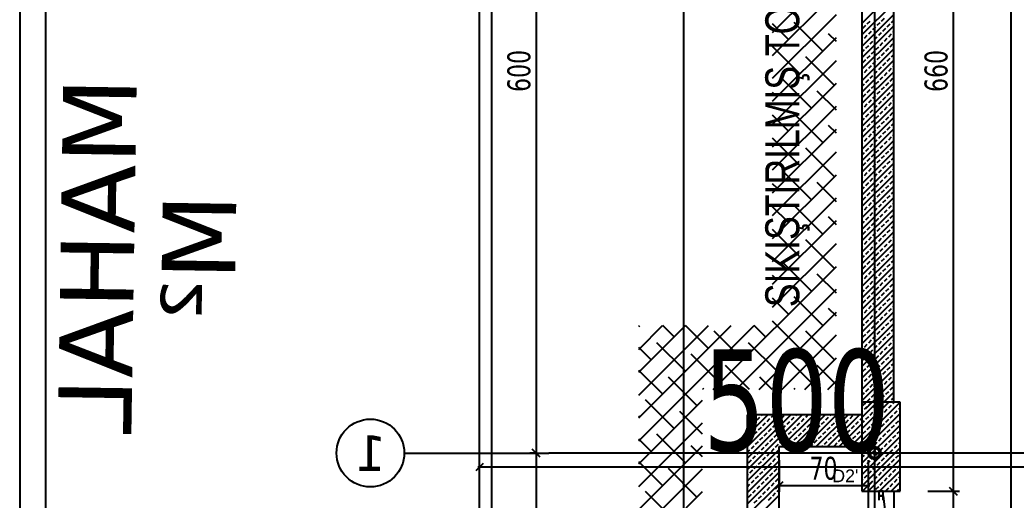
# Model space of a CAD drawing. Header units: millimetres. Extents: x 43168.9 to 43194.6, y -25545.1 to -25543.4.
# Drawn here: x 43170.1119 to 43170.2682, y -25544.2313 to -25544.1559 of the extents above; entities that cross this region are included whole.
import ezdxf
from ezdxf.enums import TextEntityAlignment as Align

# ---------------------------------------------------------------- set-up
doc = ezdxf.new("R2010")
doc.units = ezdxf.units.MM
doc.header["$LTSCALE"] = 200
doc.linetypes.add('DASHDOT2', pattern=[0.5, 0.25, -0.125, 0, -0.125])
for name, color, linetype in [('aks_sgh', 5, 'DASHDOT2'), ('arsasiniri_sgh', 10, 'Continuous'), ('dograma_sgh', 43, 'Continuous'), ('gor-3_sgh', 191, 'Continuous'), ('kolon-b.a_sgh', 6, 'Continuous'), ('olcu-uyg_sgh', 193, 'Continuous'), ('olcuaks_sgh', 41, 'Continuous'), ('olcuic_sgh', 183, 'Continuous'), ('pafta_sgh', 11, 'Continuous'), ('tarama-betonarme_sgh', 223, 'Continuous'), ('tarama-zemin_sgh', 197, 'Continuous'), ('yazi-genel_sgh', 7, 'Continuous')]:
    doc.layers.add(name, color=color, linetype=linetype)
doc.styles.add('1-200', font='arial.ttf', dxfattribs={"height": 60})
doc.styles.add('dim', font='VERDANA.TTF', dxfattribs={"width": 0.7})
doc.styles.add('text1', font='VERDANA.TTF')
doc.styles.add('text2', font='arial.ttf')

msp = doc.modelspace()

# ---------------------------------------------------------------- hatches: boundary and pattern name
h = msp.add_hatch(color=256)
edge = h.paths.add_edge_path()
edge.add_arc((43170.246, -25544.22392), 0.001, 0, 360)
edge = h.paths.add_edge_path(flags=16)
edge.add_arc((43170.246, -25544.22392), 0.00075, 0, 360)

# ---------------------------------------------------------------- linework, layer by layer
msp.add_line((43170.1722, -25544.22392), (43170.19488, -25544.22392))
at = {"color": 0, "linetype": 'ByBlock', "lineweight": -2}
for p, q in [((43170.19228, -25544.22332), (43170.19348, -25544.22452)), ((43170.19348, -25544.22452), (43170.19228, -25544.22332)), ((43170.2462, -25544.22372), (43170.2458, -25544.22372)), ((43170.2458, -25544.22372), (43170.2458, -25544.22412)), ((43170.2458, -25544.22412), (43170.2462, -25544.22412)), ((43170.24607, -25544.22385), (43170.24593, -25544.22399)), ((43170.24607, -25544.22399), (43170.24593, -25544.22385)), ((43170.2462, -25544.22412), (43170.2462, -25544.22372)), ((43170.18459, -25544.22554), (43170.1834, -25544.22674)), ((43170.2316, -25544.22842), (43170.2304, -25544.22962)), ((43170.2444, -25544.22962), (43170.2456, -25544.22842)), ((43170.25774, -25544.22932), (43170.25894, -25544.23052)), ((43170.25894, -25544.23052), (43170.25774, -25544.22932))]:
    msp.add_line(p, q, dxfattribs=at)
at = {"linetype": 'Continuous'}
msp.add_circle((43170.16688, -25544.22392), 0.00532, dxfattribs=at)
at = {"color": 0, "linetype": 'Continuous', "lineweight": -2}
for radius in [0.001, 0.00075]:
    msp.add_circle((43170.246, -25544.22392), radius, dxfattribs=at)
at = {"layer": 'aks_sgh'}
for p, q in [((43170.216, -25543.74092), (43170.216, -25544.78992)), ((43170.246, -25543.74092), (43170.246, -25544.78992)), ((43171.17088, -25544.22392), (43170.19488, -25544.22392))]:
    msp.add_line(p, q, dxfattribs=at)
at = {"layer": 'arsasiniri_sgh', "color": 14}
msp.add_line((43170.184, -25544.89), (43170.184, -25543.58847), dxfattribs=at)
at = {"layer": 'dograma_sgh'}
for p, q in [((43170.24665, -25544.22992), (43170.24665, -25544.23062)), ((43170.24735, -25544.22992), (43170.24665, -25544.22992)), ((43170.24665, -25544.23062), (43170.24735, -25544.23062)), ((43170.24665, -25544.23062), (43170.24665, -25544.23132)), ((43170.24735, -25544.23062), (43170.24665, -25544.23062)), ((43170.24735, -25544.23062), (43170.24735, -25544.22992)), ((43170.24735, -25544.23062), (43170.24971, -25544.25211)), ((43170.24735, -25544.23132), (43170.24735, -25544.23062))]:
    msp.add_line(p, q, dxfattribs=at)
at = {"layer": 'gor-3_sgh'}
for p, q in [((43170.245, -25544.22992), (43170.245, -25544.33592)), ((43170.249, -25544.22992), (43170.249, -25544.33592))]:
    msp.add_line(p, q, dxfattribs=at)
at = {"layer": 'kolon-b.a_sgh'}
for p, q in [((43170.244, -25544.10992), (43170.244, -25544.21792)), ((43170.249, -25544.21592), (43170.249, -25544.11192)), ((43170.25, -25544.21592), (43170.244, -25544.21592)), ((43170.244, -25544.21592), (43170.244, -25544.22992)), ((43170.25, -25544.22992), (43170.25, -25544.21592)), ((43170.244, -25544.21792), (43170.226, -25544.21792)), ((43170.226, -25544.21792), (43170.226, -25544.34992)), ((43170.231, -25544.34492), (43170.231, -25544.22292)), ((43170.231, -25544.22292), (43170.244, -25544.22292)), ((43170.244, -25544.22992), (43170.25, -25544.22992))]:
    msp.add_line(p, q, dxfattribs=at)
at = {"layer": 'olcu-uyg_sgh'}
for p, q in [((43170.28425, -25544.22612), (43170.18375, -25544.22614)), ((43170.184, -25544.23014), (43170.18399, -25544.22514))]:
    msp.add_line(p, q, dxfattribs=at)
at = {"layer": 'olcuaks_sgh'}
for p, q in [((43170.18588, -25543.79213), (43170.18588, -25544.78874)), ((43170.19288, -25544.10367), (43170.19288, -25544.22417)), ((43170.19288, -25544.22392), (43170.19188, -25544.22392)), ((43170.19288, -25544.22392), (43170.19188, -25544.22392)), ((43170.19288, -25544.22367), (43170.19288, -25544.34417))]:
    msp.add_line(p, q, dxfattribs=at)
at = {"layer": 'olcuic_sgh'}
for p, q in [((43170.26739, -25543.91167), (43170.26739, -25544.78367)), ((43170.25834, -25544.09767), (43170.25834, -25544.23017)), ((43170.231, -25544.22502), (43170.231, -25544.23002)), ((43170.245, -25544.22502), (43170.245, -25544.23002)), ((43170.23075, -25544.22902), (43170.24525, -25544.22902)), ((43170.25434, -25544.22992), (43170.25934, -25544.22992)), ((43170.25434, -25544.22992), (43170.25934, -25544.22992)), ((43170.25834, -25544.22967), (43170.25834, -25544.33617))]:
    msp.add_line(p, q, dxfattribs=at)
at = {"layer": 'pafta_sgh'}
for p, q in [((43170.11188, -25543.526), (43170.11188, -25544.954)), ((43170.11588, -25543.53), (43170.11588, -25544.95))]:
    msp.add_line(p, q, dxfattribs=at)
at = {"layer": 'tarama-betonarme_sgh'}
for p, q in [((43170.244, -25544.15648), (43170.249, -25544.15148)), ((43170.244, -25544.15828), (43170.249, -25544.15328)), ((43170.244, -25544.16007), (43170.249, -25544.15507)), ((43170.24709, -25544.15609), (43170.24754, -25544.15564)), ((43170.244, -25544.16187), (43170.249, -25544.15687)), ((43170.24417, -25544.15721), (43170.24462, -25544.15676)), ((43170.24484, -25544.15654), (43170.24529, -25544.15609)), ((43170.24574, -25544.15744), (43170.24619, -25544.15699)), ((43170.24641, -25544.15676), (43170.24686, -25544.15631)), ((43170.24731, -25544.15766), (43170.24776, -25544.15721)), ((43170.24798, -25544.15699), (43170.24843, -25544.15654)), ((43170.24866, -25544.15631), (43170.249, -25544.15597)), ((43170.244, -25544.16366), (43170.249, -25544.15866)), ((43170.24439, -25544.15878), (43170.24484, -25544.15833)), ((43170.24507, -25544.15811), (43170.24551, -25544.15766)), ((43170.24596, -25544.15901), (43170.24641, -25544.15856)), ((43170.24664, -25544.15833), (43170.24709, -25544.15788)), ((43170.24754, -25544.15923), (43170.24798, -25544.15878)), ((43170.24821, -25544.15856), (43170.24866, -25544.15811)), ((43170.24888, -25544.15788), (43170.249, -25544.15777)), ((43170.244, -25544.15917), (43170.24417, -25544.15901)), ((43170.244, -25544.16546), (43170.249, -25544.16046)), ((43170.24462, -25544.16035), (43170.24507, -25544.15991)), ((43170.24529, -25544.15968), (43170.24574, -25544.15923)), ((43170.24619, -25544.16058), (43170.24664, -25544.16013)), ((43170.24686, -25544.15991), (43170.24731, -25544.15946)), ((43170.24776, -25544.1608), (43170.24821, -25544.16035)), ((43170.24843, -25544.16013), (43170.24888, -25544.15968)), ((43170.244, -25544.16097), (43170.24439, -25544.16058)), ((43170.24484, -25544.16193), (43170.24529, -25544.16148)), ((43170.24551, -25544.16125), (43170.24596, -25544.1608)), ((43170.24641, -25544.16215), (43170.24686, -25544.1617)), ((43170.24709, -25544.16148), (43170.24754, -25544.16103)), ((43170.24798, -25544.16237), (43170.24843, -25544.16193)), ((43170.24866, -25544.1617), (43170.249, -25544.16136)), ((43170.244, -25544.16726), (43170.249, -25544.16226)), ((43170.24417, -25544.1626), (43170.24462, -25544.16215)), ((43170.24507, -25544.1635), (43170.24551, -25544.16305)), ((43170.24574, -25544.16282), (43170.24619, -25544.16237)), ((43170.24664, -25544.16372), (43170.24709, -25544.16327)), ((43170.24731, -25544.16305), (43170.24776, -25544.1626)), ((43170.24821, -25544.16395), (43170.24866, -25544.1635)), ((43170.24888, -25544.16327), (43170.249, -25544.16316)), ((43170.244, -25544.16905), (43170.249, -25544.16405)), ((43170.244, -25544.16456), (43170.24417, -25544.1644)), ((43170.24439, -25544.16417), (43170.24484, -25544.16372)), ((43170.24529, -25544.16507), (43170.24574, -25544.16462)), ((43170.24596, -25544.1644), (43170.24641, -25544.16395)), ((43170.24686, -25544.16529), (43170.24731, -25544.16484)), ((43170.24754, -25544.16462), (43170.24798, -25544.16417)), ((43170.24843, -25544.16552), (43170.24888, -25544.16507)), ((43170.244, -25544.17085), (43170.249, -25544.16585)), ((43170.244, -25544.16636), (43170.24439, -25544.16597)), ((43170.24462, -25544.16574), (43170.24507, -25544.16529)), ((43170.24551, -25544.16664), (43170.24596, -25544.16619)), ((43170.24619, -25544.16597), (43170.24664, -25544.16552)), ((43170.24709, -25544.16686), (43170.24754, -25544.16642)), ((43170.24776, -25544.16619), (43170.24821, -25544.16574)), ((43170.24866, -25544.16709), (43170.249, -25544.16675)), ((43170.244, -25544.17265), (43170.249, -25544.16765)), ((43170.24417, -25544.16799), (43170.24462, -25544.16754)), ((43170.24484, -25544.16731), (43170.24529, -25544.16686)), ((43170.24574, -25544.16821), (43170.24619, -25544.16776)), ((43170.24641, -25544.16754), (43170.24686, -25544.16709)), ((43170.24731, -25544.16844), (43170.24776, -25544.16799)), ((43170.24798, -25544.16776), (43170.24843, -25544.16731)), ((43170.244, -25544.17444), (43170.249, -25544.16944)), ((43170.244, -25544.16995), (43170.24417, -25544.16978)), ((43170.24439, -25544.16956), (43170.24484, -25544.16911)), ((43170.24507, -25544.16889), (43170.24551, -25544.16844)), ((43170.24596, -25544.16978), (43170.24641, -25544.16933)), ((43170.24664, -25544.16911), (43170.24709, -25544.16866)), ((43170.24754, -25544.17001), (43170.24798, -25544.16956)), ((43170.24821, -25544.16933), (43170.24866, -25544.16889)), ((43170.24888, -25544.16866), (43170.249, -25544.16854)), ((43170.244, -25544.17624), (43170.249, -25544.17124)), ((43170.244, -25544.17175), (43170.24439, -25544.17136)), ((43170.24462, -25544.17113), (43170.24507, -25544.17068)), ((43170.24529, -25544.17046), (43170.24574, -25544.17001)), ((43170.24619, -25544.17136), (43170.24664, -25544.17091)), ((43170.24686, -25544.17068), (43170.24731, -25544.17023)), ((43170.24776, -25544.17158), (43170.24821, -25544.17113)), ((43170.24843, -25544.17091), (43170.24888, -25544.17046)), ((43170.24417, -25544.17338), (43170.24462, -25544.17293)), ((43170.24484, -25544.1727), (43170.24529, -25544.17225)), ((43170.24551, -25544.17203), (43170.24596, -25544.17158)), ((43170.24641, -25544.17293), (43170.24686, -25544.17248)), ((43170.24709, -25544.17225), (43170.24754, -25544.1718)), ((43170.24798, -25544.17315), (43170.24843, -25544.1727)), ((43170.24866, -25544.17248), (43170.249, -25544.17214)), ((43170.244, -25544.17803), (43170.249, -25544.17303)), ((43170.24439, -25544.17495), (43170.24484, -25544.1745)), ((43170.24507, -25544.17427), (43170.24551, -25544.17382)), ((43170.24574, -25544.1736), (43170.24619, -25544.17315)), ((43170.24664, -25544.1745), (43170.24709, -25544.17405)), ((43170.24731, -25544.17382), (43170.24776, -25544.17338)), ((43170.24821, -25544.17472), (43170.24866, -25544.17427)), ((43170.24888, -25544.17405), (43170.249, -25544.17393)), ((43170.244, -25544.17983), (43170.249, -25544.17483)), ((43170.244, -25544.17534), (43170.24417, -25544.17517)), ((43170.24462, -25544.17652), (43170.24507, -25544.17607)), ((43170.24529, -25544.17585), (43170.24574, -25544.1754)), ((43170.24596, -25544.17517), (43170.24641, -25544.17472)), ((43170.24686, -25544.17607), (43170.24731, -25544.17562)), ((43170.24754, -25544.1754), (43170.24798, -25544.17495)), ((43170.24843, -25544.17629), (43170.24888, -25544.17585)), ((43170.244, -25544.18163), (43170.249, -25544.17663)), ((43170.244, -25544.17714), (43170.24439, -25544.17674)), ((43170.24484, -25544.17809), (43170.24529, -25544.17764)), ((43170.24551, -25544.17742), (43170.24596, -25544.17697)), ((43170.24619, -25544.17674), (43170.24664, -25544.17629)), ((43170.24709, -25544.17764), (43170.24754, -25544.17719)), ((43170.24776, -25544.17697), (43170.24821, -25544.17652)), ((43170.24866, -25544.17787), (43170.249, -25544.17752)), ((43170.244, -25544.18342), (43170.249, -25544.17842)), ((43170.24417, -25544.17876), (43170.24462, -25544.17831)), ((43170.24507, -25544.17966), (43170.24551, -25544.17921)), ((43170.24574, -25544.17899), (43170.24619, -25544.17854)), ((43170.24641, -25544.17831), (43170.24686, -25544.17787)), ((43170.24731, -25544.17921), (43170.24776, -25544.17876)), ((43170.24798, -25544.17854), (43170.24843, -25544.17809)), ((43170.244, -25544.18522), (43170.249, -25544.18022)), ((43170.244, -25544.18073), (43170.24417, -25544.18056)), ((43170.24439, -25544.18034), (43170.24484, -25544.17989)), ((43170.24529, -25544.18123), (43170.24574, -25544.18078)), ((43170.24596, -25544.18056), (43170.24641, -25544.18011)), ((43170.24664, -25544.17989), (43170.24709, -25544.17944)), ((43170.24754, -25544.18078), (43170.24798, -25544.18034)), ((43170.24821, -25544.18011), (43170.24866, -25544.17966)), ((43170.24888, -25544.17944), (43170.249, -25544.17932)), ((43170.244, -25544.18701), (43170.249, -25544.18201)), ((43170.244, -25544.18252), (43170.24439, -25544.18213)), ((43170.24462, -25544.18191), (43170.24507, -25544.18146)), ((43170.24551, -25544.1828), (43170.24596, -25544.18236)), ((43170.24619, -25544.18213), (43170.24664, -25544.18168)), ((43170.24686, -25544.18146), (43170.24731, -25544.18101)), ((43170.24776, -25544.18236), (43170.24821, -25544.18191)), ((43170.24843, -25544.18168), (43170.24888, -25544.18123)), ((43170.244, -25544.18881), (43170.249, -25544.18381)), ((43170.24417, -25544.18415), (43170.24462, -25544.1837)), ((43170.24484, -25544.18348), (43170.24529, -25544.18303)), ((43170.24574, -25544.18438), (43170.24619, -25544.18393)), ((43170.24641, -25544.1837), (43170.24686, -25544.18325)), ((43170.24709, -25544.18303), (43170.24754, -25544.18258)), ((43170.24798, -25544.18393), (43170.24843, -25544.18348)), ((43170.24866, -25544.18325), (43170.249, -25544.18291)), ((43170.24439, -25544.18572), (43170.24484, -25544.18527)), ((43170.24507, -25544.18505), (43170.24551, -25544.1846)), ((43170.24596, -25544.18595), (43170.24641, -25544.1855)), ((43170.24664, -25544.18527), (43170.24709, -25544.18483)), ((43170.24731, -25544.1846), (43170.24776, -25544.18415)), ((43170.24821, -25544.1855), (43170.24866, -25544.18505)), ((43170.24888, -25544.18483), (43170.249, -25544.18471)), ((43170.244, -25544.19061), (43170.249, -25544.18561)), ((43170.244, -25544.18612), (43170.24417, -25544.18595)), ((43170.24462, -25544.18729), (43170.24507, -25544.18685)), ((43170.24529, -25544.18662), (43170.24574, -25544.18617)), ((43170.24619, -25544.18752), (43170.24664, -25544.18707)), ((43170.24686, -25544.18685), (43170.24731, -25544.1864)), ((43170.24754, -25544.18617), (43170.24798, -25544.18572)), ((43170.24843, -25544.18707), (43170.24888, -25544.18662)), ((43170.244, -25544.1924), (43170.249, -25544.1874)), ((43170.244, -25544.18791), (43170.24439, -25544.18752)), ((43170.24484, -25544.18887), (43170.24529, -25544.18842)), ((43170.24551, -25544.18819), (43170.24596, -25544.18774)), ((43170.24641, -25544.18909), (43170.24686, -25544.18864)), ((43170.24709, -25544.18842), (43170.24754, -25544.18797)), ((43170.24776, -25544.18774), (43170.24821, -25544.18729)), ((43170.24866, -25544.18864), (43170.249, -25544.1883)), ((43170.244, -25544.1942), (43170.249, -25544.1892)), ((43170.24417, -25544.18954), (43170.24462, -25544.18909)), ((43170.24507, -25544.19044), (43170.24551, -25544.18999)), ((43170.24574, -25544.18976), (43170.24619, -25544.18932)), ((43170.24731, -25544.18999), (43170.24776, -25544.18954)), ((43170.24798, -25544.18932), (43170.24843, -25544.18887)), ((43170.24888, -25544.19021), (43170.249, -25544.1901)), ((43170.244, -25544.19599), (43170.249, -25544.19099)), ((43170.244, -25544.1915), (43170.24417, -25544.19134)), ((43170.24439, -25544.19111), (43170.24484, -25544.19066)), ((43170.24529, -25544.19201), (43170.24574, -25544.19156)), ((43170.24596, -25544.19134), (43170.24641, -25544.19089)), ((43170.24664, -25544.19066), (43170.24709, -25544.19021)), ((43170.24754, -25544.19156), (43170.24798, -25544.19111)), ((43170.24821, -25544.19089), (43170.24866, -25544.19044)), ((43170.244, -25544.19779), (43170.249, -25544.19279)), ((43170.244, -25544.1933), (43170.24439, -25544.19291)), ((43170.24462, -25544.19268), (43170.24507, -25544.19223)), ((43170.24551, -25544.19358), (43170.24596, -25544.19313)), ((43170.24619, -25544.19291), (43170.24664, -25544.19246)), ((43170.24686, -25544.19223), (43170.24731, -25544.19179)), ((43170.24776, -25544.19313), (43170.24821, -25544.19268)), ((43170.24843, -25544.19246), (43170.24888, -25544.19201)), ((43170.244, -25544.19959), (43170.249, -25544.19459)), ((43170.24417, -25544.19493), (43170.24462, -25544.19448)), ((43170.24484, -25544.19425), (43170.24529, -25544.19381)), ((43170.24574, -25544.19515), (43170.24619, -25544.1947)), ((43170.24641, -25544.19448), (43170.24686, -25544.19403)), ((43170.24709, -25544.19381), (43170.24754, -25544.19336)), ((43170.24798, -25544.1947), (43170.24843, -25544.19425)), ((43170.24866, -25544.19403), (43170.249, -25544.19369)), ((43170.244, -25544.20138), (43170.249, -25544.19638)), ((43170.24439, -25544.1965), (43170.24484, -25544.19605)), ((43170.24507, -25544.19583), (43170.24551, -25544.19538)), ((43170.24596, -25544.19672), (43170.24641, -25544.19628)), ((43170.24664, -25544.19605), (43170.24709, -25544.1956)), ((43170.24731, -25544.19538), (43170.24776, -25544.19493)), ((43170.24821, -25544.19628), (43170.24866, -25544.19583)), ((43170.24888, -25544.1956), (43170.249, -25544.19548)), ((43170.244, -25544.19689), (43170.24417, -25544.19672)), ((43170.24462, -25544.19807), (43170.24507, -25544.19762)), ((43170.24529, -25544.1974), (43170.24574, -25544.19695)), ((43170.24619, -25544.1983), (43170.24664, -25544.19785)), ((43170.24686, -25544.19762), (43170.24731, -25544.19717)), ((43170.24754, -25544.19695), (43170.24798, -25544.1965)), ((43170.24843, -25544.19785), (43170.24888, -25544.1974)), ((43170.244, -25544.20318), (43170.249, -25544.19818)), ((43170.244, -25544.19869), (43170.24439, -25544.1983)), ((43170.24484, -25544.19964), (43170.24529, -25544.19919)), ((43170.24551, -25544.19897), (43170.24596, -25544.19852)), ((43170.24641, -25544.19987), (43170.24686, -25544.19942)), ((43170.24709, -25544.19919), (43170.24754, -25544.19874)), ((43170.24776, -25544.19852), (43170.24821, -25544.19807)), ((43170.24866, -25544.19942), (43170.249, -25544.19908)), ((43170.244, -25544.20497), (43170.249, -25544.19997)), ((43170.24417, -25544.20032), (43170.24462, -25544.19987)), ((43170.24507, -25544.20121), (43170.24551, -25544.20077)), ((43170.24574, -25544.20054), (43170.24619, -25544.20009)), ((43170.24664, -25544.20144), (43170.24709, -25544.20099)), ((43170.24731, -25544.20077), (43170.24776, -25544.20032)), ((43170.24798, -25544.20009), (43170.24843, -25544.19964)), ((43170.24888, -25544.20099), (43170.249, -25544.20087)), ((43170.244, -25544.20677), (43170.249, -25544.20177)), ((43170.244, -25544.20228), (43170.24417, -25544.20211)), ((43170.24439, -25544.20189), (43170.24484, -25544.20144)), ((43170.24529, -25544.20279), (43170.24574, -25544.20234)), ((43170.24596, -25544.20211), (43170.24641, -25544.20166)), ((43170.24686, -25544.20301), (43170.24731, -25544.20256)), ((43170.24754, -25544.20234), (43170.24798, -25544.20189)), ((43170.24821, -25544.20166), (43170.24866, -25544.20121)), ((43170.244, -25544.20857), (43170.249, -25544.20357)), ((43170.244, -25544.20408), (43170.24439, -25544.20368)), ((43170.24462, -25544.20346), (43170.24507, -25544.20301)), ((43170.24551, -25544.20436), (43170.24596, -25544.20391)), ((43170.24619, -25544.20368), (43170.24664, -25544.20323)), ((43170.24709, -25544.20458), (43170.24754, -25544.20413)), ((43170.24776, -25544.20391), (43170.24821, -25544.20346)), ((43170.24843, -25544.20323), (43170.24888, -25544.20279)), ((43170.244, -25544.21036), (43170.249, -25544.20536)), ((43170.24417, -25544.2057), (43170.24462, -25544.20526)), ((43170.24484, -25544.20503), (43170.24529, -25544.20458)), ((43170.24574, -25544.20593), (43170.24619, -25544.20548)), ((43170.24641, -25544.20526), (43170.24686, -25544.20481)), ((43170.24731, -25544.20615), (43170.24776, -25544.2057)), ((43170.24798, -25544.20548), (43170.24843, -25544.20503)), ((43170.24866, -25544.20481), (43170.249, -25544.20446)), ((43170.244, -25544.21216), (43170.249, -25544.20716)), ((43170.24439, -25544.20728), (43170.24484, -25544.20683)), ((43170.24507, -25544.2066), (43170.24551, -25544.20615)), ((43170.24596, -25544.2075), (43170.24641, -25544.20705)), ((43170.24664, -25544.20683), (43170.24709, -25544.20638)), ((43170.24754, -25544.20773), (43170.24798, -25544.20728)), ((43170.24821, -25544.20705), (43170.24866, -25544.2066)), ((43170.24888, -25544.20638), (43170.249, -25544.20626)), ((43170.244, -25544.20767), (43170.24417, -25544.2075)), ((43170.244, -25544.21395), (43170.249, -25544.20895)), ((43170.24462, -25544.20885), (43170.24507, -25544.2084)), ((43170.24529, -25544.20817), (43170.24574, -25544.20773)), ((43170.24619, -25544.20907), (43170.24664, -25544.20862)), ((43170.24686, -25544.2084), (43170.24731, -25544.20795)), ((43170.24776, -25544.2093), (43170.24821, -25544.20885)), ((43170.24843, -25544.20862), (43170.24888, -25544.20817)), ((43170.244, -25544.20946), (43170.24439, -25544.20907)), ((43170.24484, -25544.21042), (43170.24529, -25544.20997)), ((43170.24551, -25544.20975), (43170.24596, -25544.2093)), ((43170.24641, -25544.21064), (43170.24686, -25544.21019)), ((43170.24709, -25544.20997), (43170.24754, -25544.20952)), ((43170.24798, -25544.21087), (43170.24843, -25544.21042)), ((43170.24866, -25544.21019), (43170.249, -25544.20985)), ((43170.244, -25544.21575), (43170.249, -25544.21075)), ((43170.24417, -25544.21109), (43170.24462, -25544.21064)), ((43170.24507, -25544.21199), (43170.24551, -25544.21154)), ((43170.24574, -25544.21132), (43170.24619, -25544.21087)), ((43170.24664, -25544.21222), (43170.24709, -25544.21177)), ((43170.24731, -25544.21154), (43170.24776, -25544.21109)), ((43170.24821, -25544.21244), (43170.24866, -25544.21199)), ((43170.24888, -25544.21177), (43170.249, -25544.21165)), ((43170.244, -25544.21306), (43170.24417, -25544.21289)), ((43170.24439, -25544.21266), (43170.24484, -25544.21222)), ((43170.24463, -25544.21692), (43170.249, -25544.21255)), ((43170.24529, -25544.21356), (43170.24574, -25544.21311)), ((43170.24596, -25544.21289), (43170.24641, -25544.21244)), ((43170.24686, -25544.21379), (43170.24731, -25544.21334)), ((43170.24754, -25544.21311), (43170.24798, -25544.21266)), ((43170.24843, -25544.21401), (43170.24888, -25544.21356)), ((43170.244, -25544.21485), (43170.24439, -25544.21446)), ((43170.24462, -25544.21424), (43170.24507, -25544.21379)), ((43170.24551, -25544.21513), (43170.24596, -25544.21468)), ((43170.24619, -25544.21446), (43170.24664, -25544.21401)), ((43170.24709, -25544.21536), (43170.24754, -25544.21491)), ((43170.24742, -25544.21592), (43170.249, -25544.21434)), ((43170.24776, -25544.21468), (43170.24821, -25544.21424)), ((43170.244, -25544.21655), (43170.24463, -25544.21592)), ((43170.244, -25544.21834), (43170.24642, -25544.21592)), ((43170.244, -25544.22014), (43170.24822, -25544.21592)), ((43170.244, -25544.22193), (43170.25, -25544.21593)), ((43170.24417, -25544.21648), (43170.24462, -25544.21603)), ((43170.24439, -25544.21705), (43170.24484, -25544.2166)), ((43170.24484, -25544.21581), (43170.24529, -25544.21536)), ((43170.24507, -25544.21638), (43170.24551, -25544.21593)), ((43170.24574, -25544.21671), (43170.246, -25544.21644)), ((43170.24653, -25544.21592), (43170.24686, -25544.21558)), ((43170.24664, -25544.2166), (43170.24709, -25544.21615)), ((43170.24731, -25544.21593), (43170.24732, -25544.21592)), ((43170.24821, -25544.21683), (43170.24866, -25544.21638)), ((43170.24832, -25544.21592), (43170.24843, -25544.21581)), ((43170.24866, -25544.21558), (43170.249, -25544.21524)), ((43170.24888, -25544.21615), (43170.24912, -25544.21592)), ((43170.226, -25544.21938), (43170.22746, -25544.21792)), ((43170.226, -25544.22118), (43170.22926, -25544.21792)), ((43170.226, -25544.22297), (43170.23105, -25544.21792)), ((43170.226, -25544.22477), (43170.23285, -25544.21792)), ((43170.226, -25544.22657), (43170.23465, -25544.21792)), ((43170.226, -25544.21848), (43170.22643, -25544.21805)), ((43170.22755, -25544.21873), (43170.228, -25544.21828)), ((43170.22823, -25544.21805), (43170.22836, -25544.21792)), ((43170.2298, -25544.21828), (43170.23016, -25544.21792)), ((43170.23137, -25544.2185), (43170.23182, -25544.21805)), ((43170.23144, -25544.22292), (43170.23644, -25544.21792)), ((43170.23294, -25544.21873), (43170.23339, -25544.21828)), ((43170.23324, -25544.22292), (43170.23824, -25544.21792)), ((43170.23362, -25544.21805), (43170.23375, -25544.21792)), ((43170.23504, -25544.22292), (43170.24004, -25544.21792)), ((43170.23519, -25544.21828), (43170.23554, -25544.21792)), ((43170.23676, -25544.2185), (43170.23721, -25544.21805)), ((43170.23683, -25544.22292), (43170.24183, -25544.21792)), ((43170.23833, -25544.21873), (43170.23878, -25544.21828)), ((43170.23863, -25544.22292), (43170.24363, -25544.21792)), ((43170.239, -25544.21805), (43170.23914, -25544.21792)), ((43170.24058, -25544.21828), (43170.24093, -25544.21792)), ((43170.24215, -25544.2185), (43170.2426, -25544.21805)), ((43170.244, -25544.21744), (43170.24417, -25544.21728)), ((43170.244, -25544.22373), (43170.25, -25544.21773)), ((43170.24462, -25544.21862), (43170.24507, -25544.21817)), ((43170.24529, -25544.21795), (43170.24574, -25544.2175)), ((43170.24596, -25544.21728), (43170.24641, -25544.21683)), ((43170.24686, -25544.21817), (43170.24731, -25544.21773)), ((43170.24754, -25544.2175), (43170.24798, -25544.21705)), ((43170.24843, -25544.2184), (43170.24888, -25544.21795)), ((43170.24911, -25544.21773), (43170.24956, -25544.21728)), ((43170.24978, -25544.21705), (43170.25, -25544.21683)), ((43170.22621, -25544.22007), (43170.22666, -25544.21962)), ((43170.22688, -25544.2194), (43170.22733, -25544.21895)), ((43170.22778, -25544.2203), (43170.22823, -25544.21985)), ((43170.22845, -25544.21962), (43170.2289, -25544.21917)), ((43170.22913, -25544.21895), (43170.22957, -25544.2185)), ((43170.23002, -25544.21985), (43170.23047, -25544.2194)), ((43170.2307, -25544.21917), (43170.23115, -25544.21873)), ((43170.2316, -25544.22007), (43170.23204, -25544.21962)), ((43170.23227, -25544.2194), (43170.23272, -25544.21895)), ((43170.23317, -25544.2203), (43170.23362, -25544.21985)), ((43170.23384, -25544.21962), (43170.23429, -25544.21917)), ((43170.23451, -25544.21895), (43170.23496, -25544.2185)), ((43170.23541, -25544.21985), (43170.23586, -25544.2194)), ((43170.23609, -25544.21917), (43170.23653, -25544.21873)), ((43170.23698, -25544.22007), (43170.23743, -25544.21962)), ((43170.23766, -25544.2194), (43170.23811, -25544.21895)), ((43170.23856, -25544.2203), (43170.239, -25544.21985)), ((43170.23923, -25544.21962), (43170.23968, -25544.21917)), ((43170.2399, -25544.21895), (43170.24035, -25544.2185)), ((43170.24042, -25544.22292), (43170.244, -25544.21934)), ((43170.2408, -25544.21985), (43170.24125, -25544.2194)), ((43170.24147, -25544.21917), (43170.24192, -25544.21873)), ((43170.24237, -25544.22007), (43170.24282, -25544.21962)), ((43170.24305, -25544.2194), (43170.24349, -25544.21895)), ((43170.24372, -25544.21873), (43170.244, -25544.21844)), ((43170.244, -25544.21924), (43170.24439, -25544.21885)), ((43170.244, -25544.22553), (43170.25, -25544.21953)), ((43170.24484, -25544.2202), (43170.24529, -25544.21975)), ((43170.24551, -25544.21952), (43170.24596, -25544.21907)), ((43170.24619, -25544.21885), (43170.24664, -25544.2184)), ((43170.24709, -25544.21975), (43170.24754, -25544.2193)), ((43170.24776, -25544.21907), (43170.24821, -25544.21862)), ((43170.24866, -25544.21997), (43170.24911, -25544.21952)), ((43170.24933, -25544.2193), (43170.24978, -25544.21885)), ((43170.22643, -25544.22164), (43170.22688, -25544.2212)), ((43170.22711, -25544.22097), (43170.22755, -25544.22052)), ((43170.228, -25544.22187), (43170.22845, -25544.22142)), ((43170.22868, -25544.2212), (43170.22913, -25544.22075)), ((43170.22935, -25544.22052), (43170.2298, -25544.22007)), ((43170.23025, -25544.22142), (43170.2307, -25544.22097)), ((43170.23092, -25544.22075), (43170.23137, -25544.2203)), ((43170.23182, -25544.22164), (43170.23227, -25544.2212)), ((43170.23249, -25544.22097), (43170.23294, -25544.22052)), ((43170.23339, -25544.22187), (43170.23384, -25544.22142)), ((43170.23406, -25544.2212), (43170.23451, -25544.22075)), ((43170.23474, -25544.22052), (43170.23519, -25544.22007)), ((43170.23564, -25544.22142), (43170.23609, -25544.22097)), ((43170.23631, -25544.22075), (43170.23676, -25544.2203)), ((43170.23721, -25544.22164), (43170.23766, -25544.2212)), ((43170.23788, -25544.22097), (43170.23833, -25544.22052)), ((43170.23878, -25544.22187), (43170.23923, -25544.22142)), ((43170.23945, -25544.2212), (43170.2399, -25544.22075)), ((43170.24013, -25544.22052), (43170.24058, -25544.22007)), ((43170.24102, -25544.22142), (43170.24147, -25544.22097)), ((43170.2417, -25544.22075), (43170.24215, -25544.2203)), ((43170.24222, -25544.22292), (43170.244, -25544.22114)), ((43170.2426, -25544.22164), (43170.24305, -25544.2212)), ((43170.24327, -25544.22097), (43170.24372, -25544.22052)), ((43170.24394, -25544.2203), (43170.244, -25544.22024)), ((43170.244, -25544.22732), (43170.25, -25544.22132)), ((43170.24417, -25544.22087), (43170.24462, -25544.22042)), ((43170.24507, -25544.22177), (43170.24551, -25544.22132)), ((43170.24574, -25544.22109), (43170.24619, -25544.22064)), ((43170.24641, -25544.22042), (43170.24686, -25544.21997)), ((43170.24731, -25544.22132), (43170.24776, -25544.22087)), ((43170.24798, -25544.22064), (43170.24843, -25544.2202)), ((43170.24888, -25544.22154), (43170.24933, -25544.22109)), ((43170.24956, -25544.22087), (43170.25, -25544.22042)), ((43170.226, -25544.22208), (43170.22621, -25544.22187)), ((43170.22666, -25544.22322), (43170.22711, -25544.22277)), ((43170.22733, -25544.22254), (43170.22778, -25544.22209)), ((43170.22823, -25544.22344), (43170.22868, -25544.22299)), ((43170.2289, -25544.22277), (43170.22935, -25544.22232)), ((43170.22957, -25544.22209), (43170.23002, -25544.22164)), ((43170.23047, -25544.22299), (43170.23092, -25544.22254)), ((43170.23115, -25544.22232), (43170.2316, -25544.22187)), ((43170.23234, -25544.22292), (43170.23249, -25544.22277)), ((43170.23272, -25544.22254), (43170.23317, -25544.22209)), ((43170.23429, -25544.22277), (43170.23474, -25544.22232)), ((43170.23496, -25544.22209), (43170.23541, -25544.22164)), ((43170.23593, -25544.22292), (43170.23631, -25544.22254)), ((43170.23653, -25544.22232), (43170.23698, -25544.22187)), ((43170.23773, -25544.22292), (43170.23788, -25544.22277)), ((43170.23811, -25544.22254), (43170.23856, -25544.22209)), ((43170.23968, -25544.22277), (43170.24013, -25544.22232)), ((43170.24035, -25544.22209), (43170.2408, -25544.22164)), ((43170.24132, -25544.22292), (43170.2417, -25544.22254)), ((43170.24192, -25544.22232), (43170.24237, -25544.22187)), ((43170.24312, -25544.22292), (43170.24327, -25544.22277)), ((43170.24349, -25544.22254), (43170.24394, -25544.22209)), ((43170.244, -25544.22283), (43170.24417, -25544.22266)), ((43170.24439, -25544.22244), (43170.24484, -25544.22199)), ((43170.24529, -25544.22334), (43170.24574, -25544.22289)), ((43170.24596, -25544.22266), (43170.24641, -25544.22222)), ((43170.24664, -25544.22199), (43170.24709, -25544.22154)), ((43170.24754, -25544.22289), (43170.24798, -25544.22244)), ((43170.24821, -25544.22222), (43170.24866, -25544.22177)), ((43170.24911, -25544.22311), (43170.24956, -25544.22266)), ((43170.24978, -25544.22244), (43170.25, -25544.22222)), ((43170.226, -25544.22836), (43170.231, -25544.22336)), ((43170.226, -25544.22387), (43170.22643, -25544.22344)), ((43170.22688, -25544.22479), (43170.22733, -25544.22434)), ((43170.22755, -25544.22411), (43170.228, -25544.22366)), ((43170.22845, -25544.22501), (43170.2289, -25544.22456)), ((43170.22913, -25544.22434), (43170.22957, -25544.22389)), ((43170.2298, -25544.22366), (43170.23025, -25544.22322)), ((43170.2307, -25544.22456), (43170.231, -25544.22426)), ((43170.244, -25544.22912), (43170.25, -25544.22312)), ((43170.244, -25544.22463), (43170.24439, -25544.22424)), ((43170.24462, -25544.22401), (43170.24507, -25544.22356)), ((43170.24551, -25544.22491), (43170.24596, -25544.22446)), ((43170.24619, -25544.22424), (43170.24664, -25544.22379)), ((43170.24686, -25544.22356), (43170.24731, -25544.22311)), ((43170.24776, -25544.22446), (43170.24821, -25544.22401)), ((43170.24843, -25544.22379), (43170.24888, -25544.22334)), ((43170.24933, -25544.22469), (43170.24978, -25544.22424)), ((43170.226, -25544.23016), (43170.231, -25544.22516)), ((43170.22621, -25544.22546), (43170.22666, -25544.22501)), ((43170.22711, -25544.22636), (43170.22755, -25544.22591)), ((43170.22778, -25544.22569), (43170.22823, -25544.22524)), ((43170.22868, -25544.22658), (43170.22913, -25544.22613)), ((43170.22935, -25544.22591), (43170.2298, -25544.22546)), ((43170.23002, -25544.22524), (43170.23047, -25544.22479)), ((43170.23092, -25544.22613), (43170.231, -25544.22606)), ((43170.24417, -25544.22626), (43170.24462, -25544.22581)), ((43170.24484, -25544.22558), (43170.24529, -25544.22513)), ((43170.245, -25544.22992), (43170.25, -25544.22491)), ((43170.24574, -25544.22648), (43170.24619, -25544.22603)), ((43170.24641, -25544.22581), (43170.24686, -25544.22536)), ((43170.24709, -25544.22513), (43170.24754, -25544.22469)), ((43170.24798, -25544.22603), (43170.24843, -25544.22558)), ((43170.24866, -25544.22536), (43170.24911, -25544.22491)), ((43170.24956, -25544.22626), (43170.25, -25544.22581)), ((43170.226, -25544.23195), (43170.231, -25544.22695)), ((43170.226, -25544.22746), (43170.22621, -25544.22726)), ((43170.22643, -25544.22703), (43170.22688, -25544.22658)), ((43170.22733, -25544.22793), (43170.22778, -25544.22748)), ((43170.228, -25544.22726), (43170.22845, -25544.22681)), ((43170.2289, -25544.22816), (43170.22935, -25544.22771)), ((43170.22957, -25544.22748), (43170.23002, -25544.22703)), ((43170.23025, -25544.22681), (43170.2307, -25544.22636)), ((43170.24439, -25544.22783), (43170.24484, -25544.22738)), ((43170.24507, -25544.22716), (43170.24551, -25544.22671)), ((43170.24596, -25544.22805), (43170.24641, -25544.2276)), ((43170.24664, -25544.22738), (43170.24709, -25544.22693)), ((43170.24679, -25544.22992), (43170.25, -25544.22671)), ((43170.24731, -25544.22671), (43170.24776, -25544.22626)), ((43170.24821, -25544.2276), (43170.24866, -25544.22716)), ((43170.24888, -25544.22693), (43170.24933, -25544.22648)), ((43170.24978, -25544.22783), (43170.25, -25544.22761)), ((43170.226, -25544.23375), (43170.231, -25544.22875)), ((43170.226, -25544.22926), (43170.22643, -25544.22883)), ((43170.22666, -25544.2286), (43170.22711, -25544.22816)), ((43170.22755, -25544.2295), (43170.228, -25544.22905)), ((43170.22823, -25544.22883), (43170.22868, -25544.22838)), ((43170.22913, -25544.22973), (43170.22957, -25544.22928)), ((43170.2298, -25544.22905), (43170.23025, -25544.2286)), ((43170.23047, -25544.22838), (43170.23092, -25544.22793)), ((43170.244, -25544.22822), (43170.24417, -25544.22805)), ((43170.24462, -25544.2294), (43170.24507, -25544.22895)), ((43170.24529, -25544.22873), (43170.24574, -25544.22828)), ((43170.24619, -25544.22962), (43170.24664, -25544.22918)), ((43170.24686, -25544.22895), (43170.24731, -25544.2285)), ((43170.24754, -25544.22828), (43170.24798, -25544.22783)), ((43170.24843, -25544.22918), (43170.24888, -25544.22873)), ((43170.24859, -25544.22992), (43170.25, -25544.22851)), ((43170.24911, -25544.2285), (43170.24956, -25544.22805)), ((43170.226, -25544.23555), (43170.231, -25544.23055)), ((43170.22621, -25544.23085), (43170.22666, -25544.2304)), ((43170.22688, -25544.23018), (43170.22733, -25544.22973)), ((43170.22778, -25544.23107), (43170.22823, -25544.23062)), ((43170.22845, -25544.2304), (43170.2289, -25544.22995)), ((43170.22935, -25544.2313), (43170.2298, -25544.23085)), ((43170.23002, -25544.23062), (43170.23047, -25544.23018)), ((43170.2307, -25544.22995), (43170.231, -25544.22965)), ((43170.2441, -25544.22992), (43170.24439, -25544.22962)), ((43170.24589, -25544.22992), (43170.24596, -25544.22985)), ((43170.24776, -25544.22985), (43170.24821, -25544.2294)), ((43170.24949, -25544.22992), (43170.24978, -25544.22962)), ((43170.22711, -25544.23175), (43170.22755, -25544.2313))]:
    msp.add_line(p, q, dxfattribs=at)
at = {"layer": 'tarama-zemin_sgh'}
for p, q in [((43170.23, -25544.15791), (43170.24, -25544.14791)), ((43170.23, -25544.1615), (43170.24, -25544.1515)), ((43170.23, -25544.16509), (43170.24, -25544.15509)), ((43170.23249, -25544.15901), (43170.23, -25544.15651)), ((43170.23788, -25544.1608), (43170.23339, -25544.15631)), ((43170.23, -25544.16868), (43170.24, -25544.15868)), ((43170.24, -25544.15933), (43170.23878, -25544.15811)), ((43170.23429, -25544.1644), (43170.23, -25544.16011)), ((43170.23968, -25544.16619), (43170.23519, -25544.1617)), ((43170.23, -25544.17228), (43170.24, -25544.16228)), ((43170.23, -25544.17587), (43170.24, -25544.16587)), ((43170.23609, -25544.16978), (43170.2316, -25544.16529)), ((43170.2307, -25544.16799), (43170.23, -25544.16729)), ((43170.24, -25544.17011), (43170.23698, -25544.16709)), ((43170.23, -25544.17946), (43170.24, -25544.16946)), ((43170.23249, -25544.17338), (43170.23, -25544.17088)), ((43170.23788, -25544.17517), (43170.23339, -25544.17068)), ((43170.24, -25544.1737), (43170.23878, -25544.17248)), ((43170.23, -25544.18305), (43170.24, -25544.17305)), ((43170.23429, -25544.17876), (43170.23, -25544.17447)), ((43170.23968, -25544.18056), (43170.23519, -25544.17607)), ((43170.23, -25544.18665), (43170.24, -25544.17665)), ((43170.23, -25544.19024), (43170.24, -25544.18024)), ((43170.23609, -25544.18415), (43170.2316, -25544.17966)), ((43170.2307, -25544.18236), (43170.23, -25544.18166)), ((43170.24, -25544.18447), (43170.23698, -25544.18146)), ((43170.23, -25544.19383), (43170.24, -25544.18383)), ((43170.23249, -25544.18774), (43170.23, -25544.18525)), ((43170.23788, -25544.18954), (43170.23339, -25544.18505)), ((43170.24, -25544.18807), (43170.23878, -25544.18685)), ((43170.23, -25544.19742), (43170.24, -25544.18742)), ((43170.23429, -25544.19313), (43170.23, -25544.18884)), ((43170.23, -25544.20101), (43170.24, -25544.19101)), ((43170.23968, -25544.19493), (43170.23519, -25544.19044)), ((43170.22069, -25544.21392), (43170.24, -25544.19461)), ((43170.23609, -25544.19852), (43170.2316, -25544.19403)), ((43170.2307, -25544.19672), (43170.23, -25544.19603)), ((43170.24, -25544.19884), (43170.23698, -25544.19583)), ((43170.22428, -25544.21392), (43170.24, -25544.1982)), ((43170.23788, -25544.20391), (43170.23339, -25544.19942)), ((43170.23249, -25544.20211), (43170.23, -25544.19962)), ((43170.22787, -25544.21392), (43170.24, -25544.20179)), ((43170.24, -25544.20243), (43170.23878, -25544.20121)), ((43170.209, -25544.20405), (43170.20913, -25544.20392)), ((43170.209, -25544.20765), (43170.21273, -25544.20392)), ((43170.209, -25544.21124), (43170.21632, -25544.20392)), ((43170.209, -25544.21483), (43170.21991, -25544.20392)), ((43170.209, -25544.21842), (43170.2235, -25544.20392)), ((43170.209, -25544.22201), (43170.22709, -25544.20392)), ((43170.21453, -25544.2057), (43170.21275, -25544.20392)), ((43170.21992, -25544.2075), (43170.21634, -25544.20392)), ((43170.2289, -25544.2057), (43170.22712, -25544.20392)), ((43170.23429, -25544.2075), (43170.23, -25544.20321)), ((43170.22531, -25544.2093), (43170.22082, -25544.20481)), ((43170.23146, -25544.21392), (43170.24, -25544.20538)), ((43170.23968, -25544.2093), (43170.23519, -25544.20481)), ((43170.21094, -25544.2093), (43170.209, -25544.20736)), ((43170.21633, -25544.21109), (43170.21184, -25544.2066)), ((43170.2307, -25544.21109), (43170.22621, -25544.2066)), ((43170.22172, -25544.21289), (43170.21723, -25544.2084)), ((43170.23609, -25544.21289), (43170.2316, -25544.2084)), ((43170.22634, -25544.21392), (43170.22262, -25544.21019)), ((43170.23505, -25544.21392), (43170.24, -25544.20897)), ((43170.24, -25544.21321), (43170.23698, -25544.21019)), ((43170.21274, -25544.21468), (43170.209, -25544.21095)), ((43170.21812, -25544.21648), (43170.21363, -25544.21199)), ((43170.22993, -25544.21392), (43170.228, -25544.21199)), ((43170.23865, -25544.21392), (43170.24, -25544.21257)), ((43170.21916, -25544.21392), (43170.21902, -25544.21379)), ((43170.23352, -25544.21392), (43170.23339, -25544.21379)), ((43170.209, -25544.22561), (43170.219, -25544.21561)), ((43170.21453, -25544.22007), (43170.21004, -25544.21558)), ((43170.20914, -25544.21828), (43170.209, -25544.21813)), ((43170.219, -25544.22095), (43170.21543, -25544.21738)), ((43170.209, -25544.2292), (43170.219, -25544.2192)), ((43170.21633, -25544.22546), (43170.21184, -25544.22097)), ((43170.21094, -25544.22366), (43170.209, -25544.22172)), ((43170.209, -25544.23279), (43170.219, -25544.22279)), ((43170.219, -25544.22454), (43170.21723, -25544.22277)), ((43170.21274, -25544.22905), (43170.209, -25544.22532)), ((43170.209, -25544.23638), (43170.219, -25544.22638)), ((43170.21812, -25544.23085), (43170.21363, -25544.22636)), ((43170.209, -25544.23997), (43170.219, -25544.22997)), ((43170.21453, -25544.23444), (43170.21004, -25544.22995))]:
    msp.add_line(p, q, dxfattribs=at)

# ---------------------------------------------------------------- texts
at = {"color": 7, "style": 'text1', "text_generation_flag": 4}
for tag, text, height, p in [('MAHAL', '', 0.01154, (43170.12402, -25544.19292)), ('M²', 'm²', 0.011537, (43170.13982, -25544.19316))]:
    msp.add_attdef(tag, text=text, height=height, rotation=269.1301, dxfattribs=at).set_placement(p, align=Align.MIDDLE)
at = {"linetype": 'Continuous', "style": 'text1', "text_generation_flag": 4}
msp.add_attdef('1', text='', height=0.0056, rotation=180, dxfattribs=at).set_placement((43170.16688, -25544.22392), align=Align.MIDDLE)
at = {"layer": 'aks_sgh', "style": '1-200'}
msp.add_text("D2'", height=0.002, rotation=0, dxfattribs=at).set_placement((43170.23935, -25544.2285))
at = {"layer": 'olcu-uyg_sgh', "color": 2, "style": 'dim', "width": 0.7}
msp.add_text('500', height=0.016, rotation=0.009, dxfattribs=at).set_placement((43170.21911, -25544.22364))
at = {"layer": 'olcuaks_sgh', "color": 2, "style": 'dim', "width": 0.7}
msp.add_text('600', height=0.0036, rotation=90, dxfattribs=at).set_placement((43170.19197, -25544.16723))
at = {"layer": 'olcuic_sgh', "color": 2, "style": 'dim', "width": 0.7}
msp.add_text('660', height=0.0036, rotation=90, dxfattribs=at).set_placement((43170.25743, -25544.16723))
msp.add_text('70', height=0.0036, dxfattribs=at).set_placement((43170.23578, -25544.22811))
at = {"layer": 'yazi-genel_sgh', "color": 252, "style": 'text2', "width": 0.75}
msp.add_text('SIKIŞTIRILMIŞ TOPRAK 90 cm', height=0.0053333, rotation=90, dxfattribs=at).set_placement((43170.23418, -25544.20102))

doc.saveas('drawing.dxf')
